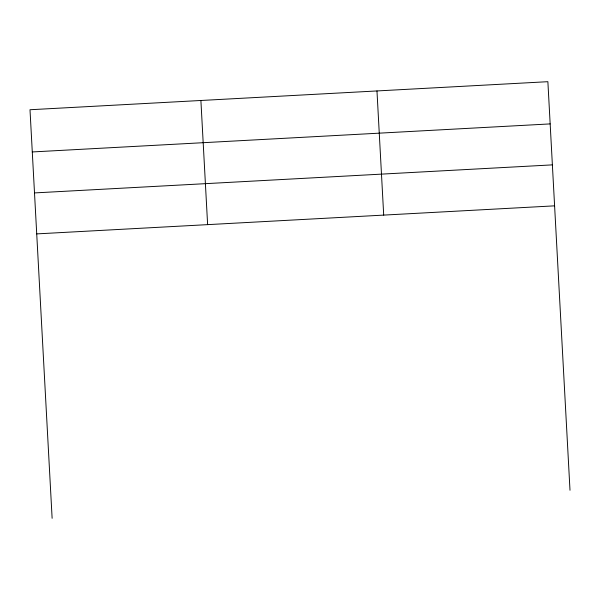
<?xml version="1.0" encoding="UTF-8"?>
<svg xmlns="http://www.w3.org/2000/svg" width="600" height="600" viewBox="0 0 600 600"><rect width="100%" height="100%" fill="white"/><g stroke="black" fill="none" stroke-linecap="round" stroke-linejoin="round"><path stroke-width="0.9" d="M32.287 151.95L550.162 123.907M34.508 192.923L552.375 164.873M36.727 233.895L554.595 205.845M570 490.26L547.875 81.69L30 109.74L52.125 518.31M376.972 90.945L383.7 215.1M200.895 100.485L207.623 224.64"/></g></svg>
